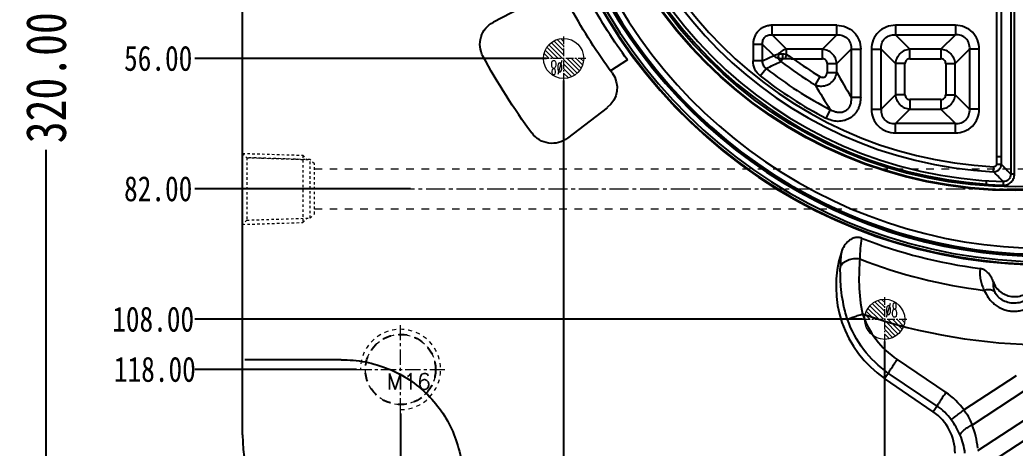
# Model space of a CAD drawing. Header units: millimetres. Extents: x 3054 to 4939, y -1170 to 130.
# Drawn here: x 3350.7 to 3549.1, y -919.4 to -834 of the extents above; entities that cross this region are included whole.
import ezdxf

# ---------------------------------------------------------------- set-up
doc = ezdxf.new("R2010")
doc.units = ezdxf.units.MM
doc.header["$LTSCALE"] = 16.335
doc.header["$PDMODE"] = 3
doc.header["$PDSIZE"] = 0.3125
doc.linetypes.add('CENTER', pattern=[0.6, 0.375, -0.075, 0.075, -0.075])
doc.linetypes.add('HIDDEN', pattern=[0.2, 0.1, -0.1])
doc.layers.get('0').update_dxf_attribs({"linetype": 'CONTINUOUS'})
doc.layers.get('Defpoints').update_dxf_attribs({"linetype": 'CONTINUOUS'})
doc.layers.add('11', color=7, linetype='CONTINUOUS')
for name, color, linetype, lineweight in [('cool', 153, 'HIDDEN', 9), ('epin', 13, 'CONTINUOUS', 9), ('screw', 33, 'CONTINUOUS', 13)]:
    doc.layers.add(name, color=color, linetype=linetype, lineweight=lineweight)
doc.styles.get("Standard").update_dxf_attribs({"font": 'txt', "width": 0.8})
doc.styles.add('TXT', font='txt.shx', dxfattribs={"bigfont": 'gbcbig.shx'})
doc.styles.add('TXT05', font='txt.shx', dxfattribs={"width": 0.5, "bigfont": 'gbcbig.shx'})
doc.dimstyles.get("Standard").update_dxf_attribs({"dimtxt": 0.15625, "dimasz": 0.1875, "dimexe": 0.125, "dimexo": 0.0625, "dimtad": 0, "dimtih": 1, "dimtoh": 1, "dimdsep": 46, "dimtxsty": 'Standard', "dimcen": 0.09, "dimadec": 0, "dimazin": 0, "dimtp": 0.01, "dimtm": 0.01, "dimtfac": 1, "dimtofl": 0, "dimtmove": 0, "dimatfit": 3, "dimfxl": 0, "dimtolj": 1, "dimarcsym": 0})

# ---------------------------------------------------------------- blocks, each defined once
blk = doc.blocks.new('*D42')
at = {"color": 4, "lineweight": -2}
for p, q in [((3424.08, -625.72), (3355.97, -625.72)), ((3355.97, -633.72), (3355.97, -831.16)), ((3355.97, -937.72), (3355.97, -859.96)), ((3442.85, -945.72), (3355.97, -945.72))]:
    blk.add_line(p, q, dxfattribs=at)
at = {"color": 4}
for points in [[(3354.63, -633.72), (3357.3, -633.72), (3355.97, -625.72)], [(3354.63, -937.72), (3357.3, -937.72), (3355.97, -945.72)]]:
    blk.add_solid(points, dxfattribs=at)
at = {"layer": 'Defpoints', "color": 0}
for p in [(3424.08, -625.72), (3355.97, -945.72), (3442.85, -945.72)]:
    blk.add_point(p, dxfattribs=at)
at = {"color": 6, "insert": (3355.97, -845.56), "char_height": 8, "attachment_point": 5, "rotation": 90}
blk.add_mtext('\\A1;320.00', dxfattribs=at)
blk = doc.blocks.new('epin_ejp_8')
at = {"layer": 'epin'}
h = blk.add_hatch(dxfattribs=at)
h.set_pattern_fill('_ANSI31', color=123, scale=0.2, angle=90, style=0)
h.set_pattern_definition([(135, (-3609.8168, 780.7174), (-0.44901281, -0.44901281), [])])
h.paths.add_polyline_path([(0, 4, 0.414214), (-4, 0), (0, 0)])
h.paths.add_polyline_path([(4, 0), (0, 0), (0, -4, 0.414214)])
at = {"layer": 'epin', "color": 1, "linetype": 'CENTER', "ltscale": 0.248791}
for p, q in [((0, -4.4), (0, 4.4)), ((-4.4, 0), (4.4, 0))]:
    blk.add_line(p, q, dxfattribs=at)
at = {"layer": 'epin'}
blk.add_circle((0, 0), 4, dxfattribs=at)
at = {"layer": 'epin', "color": 6, "style": 'TXT05', "width": 0.5}
blk.add_text('%%c8', height=2.8, dxfattribs=at).set_placement((0.16, 0.4))
blk = doc.blocks.new('screw_m16_g')
at = {"layer": 'screw', "color": 1, "linetype": 'CENTER', "ltscale": 0.497582}
for p, q in [((0, -8.8), (0, 8.8)), ((-8.8, 0), (8.8, 0))]:
    blk.add_line(p, q, dxfattribs=at)
at = {"layer": 'screw', "linetype": 'HIDDEN', "ltscale": 0.497582}
blk.add_circle((0, 0), 7, dxfattribs=at)
at = {"layer": 'screw', "color": 92, "linetype": 'HIDDEN', "ltscale": 0.497582}
blk.add_arc((0, 0), 8, 270, 180, dxfattribs=at)
at = {"layer": 'screw', "color": 6, "style": 'TXT'}
blk.add_text('M16', height=3.2, dxfattribs=at).set_placement((-2.72, -4))
blk = doc.blocks.new('cool_jt_f12')
at = {"layer": 'cool', "ltscale": 0.3}
for p, q in [((0, 7.0785), (0.856, 6.2225)), ((0, 7.0785), (12, 6.7035)), ((0.856, 6.2225), (0.856, -6.2225)), ((13.5, 5.827375), (0.856, 6.2225)), ((0.856, 6.2225), (13.5, 5.827375)), ((12, 6.7035), (12.856, 5.8475)), ((12, 6.7035), (12, -6.7035)), ((14.327375, 5), (13.5, 5.827375)), ((13.5, -5.827375), (13.5, 5.827375)), ((14.327375, -5), (14.327375, 5)), ((0.856, -6.2225), (13.5, -5.827375)), ((12, -6.7035), (12.856, -5.8475)), ((13.5, -5.827375), (14.327375, -5)), ((0.856, -6.2225), (0, -7.0785)), ((0, -7.0785), (12, -6.7035))]:
    blk.add_line(p, q, dxfattribs=at)
blk = doc.blocks.new('*D146')
at = {"color": 4, "lineweight": -2}
blk.add_line((3455.66, -841.72), (3385.61, -841.72), dxfattribs=at)
at = {"layer": 'Defpoints', "color": 0}
for p in [(3555.08, -785.72), (3385.61, -841.72), (3455.66, -841.72)]:
    blk.add_point(p, dxfattribs=at)
at = {"color": 6, "insert": (3378.28, -841.72), "char_height": 5, "attachment_point": 5}
blk.add_mtext('\\A1;56.00', dxfattribs=at)
blk = doc.blocks.new('*D147')
at = {"color": 4, "lineweight": -2}
blk.add_line((3428.58, -867.72), (3385.61, -867.72), dxfattribs=at)
at = {"layer": 'Defpoints', "color": 0}
for p in [(3555.08, -785.72), (3385.61, -867.72), (3428.58, -867.72)]:
    blk.add_point(p, dxfattribs=at)
at = {"color": 6, "insert": (3378.28, -867.72), "char_height": 5, "attachment_point": 5}
blk.add_mtext('\\A1;82.00', dxfattribs=at)
blk = doc.blocks.new('*D148')
at = {"color": 4, "lineweight": -2}
blk.add_line((3518.68, -893.72), (3385.61, -893.72), dxfattribs=at)
at = {"layer": 'Defpoints', "color": 0}
for p in [(3555.08, -785.72), (3385.61, -893.72), (3518.68, -893.72)]:
    blk.add_point(p, dxfattribs=at)
at = {"color": 6, "insert": (3377.28, -893.72), "char_height": 5, "attachment_point": 5}
blk.add_mtext('\\A1;108.00', dxfattribs=at)
blk = doc.blocks.new('*D149')
at = {"color": 4, "lineweight": -2}
blk.add_line((3417.78, -903.72), (3385.61, -903.72), dxfattribs=at)
at = {"layer": 'Defpoints', "color": 0}
for p in [(3555.08, -785.72), (3385.61, -903.72), (3417.78, -903.72)]:
    blk.add_point(p, dxfattribs=at)
at = {"color": 6, "insert": (3377.61, -903.72), "char_height": 5, "attachment_point": 5}
blk.add_mtext('\\A1;118.00', dxfattribs=at)
blk = doc.blocks.new('*D153')
at = {"color": 4, "lineweight": -2}
blk.add_line((3523.08, -898.12), (3523.08, -950.18), dxfattribs=at)
at = {"layer": 'Defpoints', "color": 0}
for p in [(3555.08, -785.72), (3523.08, -898.12), (3523.08, -950.18)]:
    blk.add_point(p, dxfattribs=at)
at = {"color": 6, "insert": (3523.08, -957.52), "char_height": 5, "attachment_point": 5, "rotation": 90}
blk.add_mtext('\\A1;32.00', dxfattribs=at)
blk = doc.blocks.new('*D154')
at = {"color": 4, "lineweight": -2}
for p, q in [((3459.09, -846.12), (3459.09, -930.18)), ((3459.09, -930.18), (3460.06, -940.18)), ((3460.06, -940.18), (3460.06, -950.18))]:
    blk.add_line(p, q, dxfattribs=at)
at = {"layer": 'Defpoints', "color": 0}
for p in [(3555.08, -785.72), (3459.09, -846.12), (3460.06, -950.18)]:
    blk.add_point(p, dxfattribs=at)
at = {"color": 6, "insert": (3460.06, -957.52), "char_height": 5, "attachment_point": 5, "rotation": 90}
blk.add_mtext('\\A1;96.00', dxfattribs=at)
blk = doc.blocks.new('*D155')
at = {"color": 4, "lineweight": -2}
blk.add_line((3426.58, -912.52), (3426.58, -950.18), dxfattribs=at)
at = {"layer": 'Defpoints', "color": 0}
for p in [(3555.08, -785.72), (3426.58, -912.52), (3426.58, -950.18)]:
    blk.add_point(p, dxfattribs=at)
at = {"color": 6, "insert": (3426.58, -959.18), "char_height": 5, "attachment_point": 5, "rotation": 90}
blk.add_mtext('\\A1;128.50', dxfattribs=at)
blk = doc.blocks.new('4')
at = {"layer": '11', "color": 3, "linetype": 'Continuous'}
for p, q in [((-12.85, 216.65), (-13.72, 226.62)), ((12.85, 216.66), (13.72, 226.62)), ((-7, 208.13), (-7, 212.14)), ((7, 208.13), (7, 212.14))]:
    blk.add_line(p, q, dxfattribs=at)
for centre, radius, start, end in [((0.03, 105), 127.37, 85.9149, 94.1093), ((-8.74, 227.05), 5, 94.1093, 185), ((8.74, 227.05), 5, 355, 85.9149), ((-7.87, 217.09), 5, 185, 274.0301), ((7.87, 217.09), 5, 265.9963, 355), ((0.03, 105), 107.37, 85.9963, 94.0301), ((0.03, 105), 103.37, 86.1313, 93.8975)]:
    blk.add_arc(centre, radius, start, end, dxfattribs=at)

msp = doc.modelspace()

# ---------------------------------------------------------------- linework, layer by layer
at = {"layer": '11', "color": 7, "linetype": 'Continuous'}
for p, q in [((3395.085, -916.718), (3395.085, -654.718)), ((3545.357, -787.411), (3545.357, -862.829)), ((3546.347, -862.829), (3546.347, -787.406)), ((3548.217, -785.541), (3548.217, -864.775)), ((3548.96, -864.775), (3548.96, -785.541)), ((3500.645, -837.013), (3500.645, -835.112)), ((3513.553, -835.112), (3500.645, -835.112)), ((3513.553, -837.013), (3513.553, -835.112)), ((3537.171, -835.112), (3525.213, -835.112)), ((3525.213, -835.112), (3525.213, -837.013)), ((3537.171, -835.112), (3537.171, -837.013)), ((3500.645, -837.013), (3513.553, -837.013)), ((3500.645, -837.013), (3503.518, -839.886)), ((3510.68, -839.886), (3513.553, -837.013)), ((3525.213, -837.013), (3537.171, -837.013)), ((3525.213, -837.013), (3528.086, -839.886)), ((3534.298, -839.886), (3537.171, -837.013)), ((3496.844, -838.913), (3496.844, -842.219)), ((3498.745, -838.913), (3496.844, -838.913)), ((3498.745, -842.219), (3498.745, -838.913)), ((3500.964, -841.132), (3498.745, -838.913)), ((3501.989, -840.809), (3502.778, -840.809)), ((3503.518, -840.918), (3503.518, -839.886)), ((3510.68, -839.886), (3503.518, -839.886)), ((3510.68, -841.786), (3510.68, -839.886)), ((3516.404, -839.863), (3513.531, -842.736)), ((3516.404, -839.863), (3518.304, -839.863)), ((3516.404, -839.863), (3516.404, -849.408)), ((3518.304, -849.408), (3518.304, -839.863)), ((3520.462, -839.863), (3522.362, -839.863)), ((3520.462, -839.863), (3520.462, -851.821)), ((3525.235, -842.736), (3522.362, -839.863)), ((3522.362, -851.821), (3522.362, -839.863)), ((3534.298, -839.886), (3528.086, -839.886)), ((3528.086, -841.786), (3528.086, -839.886)), ((3534.298, -839.886), (3534.298, -841.786)), ((3540.021, -839.863), (3537.148, -842.736)), ((3541.922, -839.863), (3540.021, -839.863)), ((3540.021, -839.863), (3540.021, -851.821)), ((3541.922, -851.821), (3541.922, -839.863)), ((3498.745, -842.219), (3496.844, -842.219)), ((3498.745, -842.219), (3500.964, -841.132)), ((3502.777, -841.786), (3501.989, -841.786)), ((3502.762, -841.806), (3502.37, -842.323)), ((3504.837, -841.786), (3510.68, -841.786)), ((3511.63, -842.736), (3513.531, -842.736)), ((3511.63, -842.736), (3511.63, -844.513)), ((3513.531, -844.513), (3513.531, -842.736)), ((3527.136, -842.736), (3525.235, -842.736)), ((3525.235, -842.736), (3525.235, -848.948)), ((3527.136, -848.948), (3527.136, -842.736)), ((3528.086, -841.786), (3534.298, -841.786)), ((3535.248, -842.736), (3537.148, -842.736)), ((3535.248, -842.736), (3535.248, -848.948)), ((3537.148, -848.948), (3537.148, -842.736)), ((3498.294, -845.205), (3499.47, -843.712)), ((3511.63, -844.513), (3513.531, -844.513)), ((3510.19, -845.327), (3509.21, -846.955)), ((3522.362, -851.821), (3525.235, -848.948)), ((3527.136, -848.948), (3525.235, -848.948)), ((3535.248, -848.948), (3537.148, -848.948)), ((3537.148, -848.948), (3540.021, -851.821)), ((3516.404, -849.408), (3518.304, -849.408)), ((3534.298, -849.898), (3528.086, -849.898)), ((3528.086, -849.898), (3528.086, -851.799)), ((3534.298, -849.898), (3534.298, -851.799)), ((3512.243, -851.94), (3511.37, -853.628)), ((3520.462, -851.821), (3522.362, -851.821)), ((3528.086, -851.799), (3525.213, -854.672)), ((3528.086, -851.799), (3534.298, -851.799)), ((3537.171, -854.672), (3534.298, -851.799)), ((3541.922, -851.821), (3540.021, -851.821)), ((3537.171, -854.672), (3525.213, -854.672)), ((3525.213, -856.572), (3525.213, -854.672)), ((3537.171, -856.572), (3537.171, -854.672)), ((3525.213, -856.572), (3537.171, -856.572)), ((3546.347, -861.341), (3545.357, -861.341)), ((3546.347, -862.829), (3545.357, -862.829)), ((3544.794, -864.304), (3544.845, -863.316)), ((3548.96, -864.775), (3548.217, -864.775)), ((3543.357, -866.752), (3543.357, -866.837)), ((3546.699, -866.251), (3546.678, -866.994)), ((3414.731, -901.77), (3395.543, -901.77)), ((3525.577, -901.729), (3535.287, -908.311)), ((3523.066, -905.512), (3523.81, -904.424)), ((3533.52, -911.006), (3523.81, -904.424)), ((3532.748, -912.134), (3523.066, -905.512)), ((3538.896, -911.798), (3549.369, -904.932)), ((3551.245, -907.769), (3540.507, -914.809)), ((3533.52, -911.006), (3532.748, -912.134)), ((3541.657, -919.883), (3551.245, -913.597)), ((3553.121, -916.434), (3542.364, -923.486))]:
    msp.add_line(p, q, dxfattribs=at)
for radius in [87.342, 87.216, 86.564]:
    msp.add_circle((3549.081, -780.718), radius, dxfattribs=at)
at = {"layer": '11', "color": 8, "linetype": 'HIDDEN'}
msp.add_circle((3426.585, -903.718), 7, dxfattribs=at)
at = {"layer": '11', "color": 7, "linetype": 'Continuous'}
for centre, radius, start, end in [((3549.081, -780.718), 85.566, 181.59517, 268.40483), ((3549.079, -780.718), 83.694, 182.93581, 267.06419), ((3549.079, -780.718), 82.705, 182.93581, 267.06419), ((3549.081, -780.718), 86.224, 183.80612, 266.19393), ((3555.111, -780.718), 102.032, 186.17935, 344.06282), ((3555.111, -780.718), 101.531, 186.1741, 343.11228), ((3555.111, -780.718), 102.166, 188.76886, 348.16522), ((3555.111, -780.718), 98.859, 201.24207, 347.83141), ((3555.111, -780.718), 100.057, 201.05603, 345.74083), ((3555.111, -780.718), 100.442, 200.91041, 342.92382), ((3555.111, -780.718), 100.141, 200.91041, 342.92304), ((3568.91, -742.978), 117.764, 236.27014, 237.03816), ((3341.572, -510.301), 368.91, 295.34142, 295.84092), ((3549.081, -780.718), 77.311, 232.82949, 238.9546), ((3519.814, -555.567), 286.611, 266.68843, 267.00463), ((3549.081, -780.718), 75.411, 234.07664, 238.95453), ((3549.081, -780.718), 80.184, 231.77762, 242.65109), ((3669.261, -756.395), 178.932, 209.50277, 211.32021), ((3549.081, -780.718), 82.085, 231.77764, 242.65107), ((3663.039, -756.755), 178.323, 210.38595, 212.26085), ((3713.092, -704.411), 230.001, 223.533, 224.20527), ((3715.304, -699.392), 237.212, 224.04406, 224.70193), ((3549.081, -780.718), 86.309, 266.19766, 268.40483), ((3538.95, -881.48), 20.825, 169.13305, 180.52005), ((3555.085, -783.738), 100.698, 248.69485, 262.59806), ((3535.62, -887.157), 22.237, 162.09155, 235.6295), ((3537.901, -883.485), 23.654, 172.31058, 179.35309), ((3555.146, -787.445), 101.237, 248.55006, 263.07741), ((3555.085, -787.262), 111.502, 250.93543, 289.06457), ((3527.068, -920.428), 14.642, 36.11573, 55.8523), ((3527.085, -920.414), 10.032, 0, 55.6295), ((3527.072, -920.536), 11.507, 36.21028, 55.91747), ((3522.617, -923.752), 17.001, 24.13088, 36.08461), ((3527.011, -920.512), 14.652, 4.3727, 22.90746), ((3424.085, -916.718), 29, 180, 270), ((3527.637, -921.517), 11.506, 5.49999, 24.19561)]:
    msp.add_arc(centre, radius, start, end, dxfattribs=at)
for points, knots in [([(3500.645, -835.112), (3500.397, -835.107), (3499.896, -835.158), (3499.176, -835.371), (3498.503, -835.71), (3497.917, -836.185), (3497.443, -836.77), (3497.104, -837.444), (3496.891, -838.164), (3496.84, -838.664), (3496.844, -838.913)], [0, 0, 0, 0, 0.1247508, 0.250013, 0.3749022, 0.4999998, 0.6250826, 0.7499769, 0.8752504, 1, 1, 1, 1]), ([(3513.553, -835.112), (3514.174, -835.112), (3515.43, -835.338), (3517.036, -836.381), (3518.079, -837.986), (3518.304, -839.242), (3518.304, -839.863)], [0, 0, 0, 0, 0.250182, 0.5000381, 0.7498763, 1, 1, 1, 1]), ([(3525.213, -835.112), (3524.592, -835.112), (3523.338, -835.343), (3521.73, -836.381), (3520.69, -837.988), (3520.462, -839.242), (3520.462, -839.863)], [0, 0, 0, 0, 0.2501697, 0.500034, 0.7498692, 1, 1, 1, 1]), ([(3541.922, -839.863), (3541.911, -839.243), (3541.7, -837.987), (3540.651, -836.383), (3539.047, -835.336), (3537.791, -835.122), (3537.171, -835.112)], [0, 0, 0, 0, 0.2501317, 0.5000233, 0.7498969, 1, 1, 1, 1]), ([(3498.745, -838.913), (3498.723, -838.658), (3498.76, -838.13), (3499.161, -837.428), (3499.863, -837.027), (3500.391, -836.99), (3500.645, -837.013)], [0, 0, 0, 0, 0.248281, 0.5001581, 0.7519374, 1, 1, 1, 1]), ([(3513.553, -837.013), (3513.933, -836.99), (3514.713, -837.072), (3515.734, -837.683), (3516.345, -838.704), (3516.427, -839.484), (3516.404, -839.863)], [0, 0, 0, 0, 0.2493114, 0.5000893, 0.7508105, 1, 1, 1, 1]), ([(3522.362, -839.863), (3522.34, -839.483), (3522.421, -838.703), (3523.032, -837.682), (3524.053, -837.072), (3524.834, -836.99), (3525.213, -837.013)], [0, 0, 0, 0, 0.249313, 0.5000912, 0.750812, 1, 1, 1, 1]), ([(3540.021, -839.863), (3540.045, -839.477), (3539.959, -838.696), (3539.347, -837.687), (3538.338, -837.075), (3537.557, -836.989), (3537.171, -837.013)], [0, 0, 0, 0, 0.25377, 0.4999987, 0.7462288, 1, 1, 1, 1]), ([(3500.964, -841.132), (3501.029, -841.105), (3501.347, -840.983), (3501.675, -840.891), (3501.936, -840.827)], [0, 0, 0, 0, 0.2077702, 1, 1, 1, 1]), ([(3501.951, -840.833), (3501.895, -840.982), (3501.844, -841.301), (3501.882, -841.622), (3501.931, -841.772)], [0, 0, 0, 0, 0.5028129, 1, 1, 1, 1]), ([(3501.989, -840.809), (3501.916, -840.959), (3501.841, -841.297), (3501.916, -841.636), (3501.989, -841.786)], [0, 0, 0, 0, 0.4999999, 1, 1, 1, 1]), ([(3503.518, -839.886), (3503.219, -839.917), (3502.623, -840.125), (3502.165, -840.556), (3501.989, -840.809)], [0, 0, 0, 0, 0.4943447, 1, 1, 1, 1]), ([(3502.777, -840.809), (3502.74, -840.968), (3502.708, -841.297), (3502.74, -841.627), (3502.777, -841.786)], [0, 0, 0, 0, 0.4999385, 1, 1, 1, 1]), ([(3502.778, -840.809), (3502.839, -840.807), (3503.089, -840.806), (3503.342, -840.848), (3503.518, -840.918)], [0, 0, 0, 0, 0.2432507, 1, 1, 1, 1]), ([(3503.518, -840.918), (3503.493, -840.98), (3503.394, -841.236), (3503.31, -841.498), (3503.258, -841.699)], [0, 0, 0, 0, 0.2444113, 1, 1, 1, 1]), ([(3513.531, -842.736), (3513.506, -842.375), (3513.32, -841.651), (3512.68, -840.736), (3511.765, -840.097), (3511.041, -839.91), (3510.68, -839.886)], [0, 0, 0, 0, 0.248694, 0.5000071, 0.7513164, 1, 1, 1, 1]), ([(3528.086, -839.886), (3527.725, -839.91), (3527.001, -840.097), (3526.086, -840.736), (3525.446, -841.651), (3525.26, -842.375), (3525.235, -842.736)], [0, 0, 0, 0, 0.248694, 0.500007, 0.7513161, 1, 1, 1, 1]), ([(3537.148, -842.736), (3537.124, -842.375), (3536.937, -841.651), (3536.298, -840.736), (3535.383, -840.097), (3534.659, -839.91), (3534.298, -839.886)], [0, 0, 0, 0, 0.248694, 0.5000071, 0.7513164, 1, 1, 1, 1]), ([(3498.294, -845.205), (3497.848, -844.854), (3497.103, -843.938), (3496.844, -842.787), (3496.844, -842.219)], [0, 0, 0, 0, 0.5000099, 1, 1, 1, 1]), ([(3499.47, -843.712), (3499.237, -843.547), (3498.843, -843.094), (3498.731, -842.505), (3498.745, -842.219)], [0, 0, 0, 0, 0.5000015, 1, 1, 1, 1]), ([(3500.964, -841.132), (3501.026, -841.189), (3501.319, -841.437), (3501.648, -841.64), (3501.912, -841.78)], [0, 0, 0, 0, 0.2192794, 1, 1, 1, 1]), ([(3502.762, -841.806), (3502.802, -841.8), (3502.879, -841.772), (3502.998, -841.733), (3503.126, -841.715), (3503.214, -841.712), (3503.259, -841.714)], [0, 0, 0, 0, 0.2371818, 0.4812487, 0.7368243, 1, 1, 1, 1]), ([(3511.63, -842.736), (3511.63, -842.493), (3511.438, -841.978), (3510.924, -841.786), (3510.68, -841.786)], [0, 0, 0, 0, 0.5001639, 1, 1, 1, 1]), ([(3528.086, -841.786), (3527.843, -841.786), (3527.328, -841.978), (3527.136, -842.493), (3527.136, -842.736)], [0, 0, 0, 0, 0.500164, 1, 1, 1, 1]), ([(3535.248, -842.736), (3535.248, -842.493), (3535.056, -841.978), (3534.541, -841.786), (3534.298, -841.786)], [0, 0, 0, 0, 0.500164, 1, 1, 1, 1]), ([(3510.19, -845.327), (3510.341, -845.404), (3510.589, -845.493), (3510.932, -845.478), (3511.176, -845.389), (3511.383, -845.232), (3511.521, -845.011), (3511.585, -844.764), (3511.623, -844.597), (3511.63, -844.513)], [0, 0, 0, 0, 0.2492578, 0.3744997, 0.4997005, 0.6253393, 0.7495767, 0.8751839, 1, 1, 1, 1]), ([(3510.243, -847.217), (3510.632, -847.243), (3511.431, -847.14), (3512.483, -846.561), (3513.246, -845.647), (3513.489, -844.891), (3513.531, -844.513)], [0, 0, 0, 0, 0.2507319, 0.5042444, 0.7552415, 1, 1, 1, 1]), ([(3509.21, -846.956), (3509.29, -846.993), (3509.621, -847.127), (3509.976, -847.199), (3510.243, -847.217)], [0, 0, 0, 0, 0.2482016, 1, 1, 1, 1]), ([(3525.235, -848.948), (3525.26, -849.309), (3525.446, -850.033), (3526.086, -850.948), (3527.001, -851.588), (3527.725, -851.774), (3528.086, -851.799)], [0, 0, 0, 0, 0.2486943, 0.5000073, 0.7513164, 1, 1, 1, 1]), ([(3527.136, -848.948), (3527.136, -849.191), (3527.328, -849.706), (3527.843, -849.898), (3528.086, -849.898)], [0, 0, 0, 0, 0.5001639, 1, 1, 1, 1]), ([(3534.298, -851.799), (3534.659, -851.774), (3535.383, -851.588), (3536.298, -850.948), (3536.937, -850.033), (3537.124, -849.309), (3537.148, -848.948)], [0, 0, 0, 0, 0.248694, 0.5000071, 0.7513164, 1, 1, 1, 1]), ([(3534.298, -849.898), (3534.541, -849.898), (3535.056, -849.706), (3535.248, -849.191), (3535.248, -848.948)], [0, 0, 0, 0, 0.5001639, 1, 1, 1, 1]), ([(3518.304, -849.408), (3518.295, -849.821), (3518.239, -850.443), (3518.021, -851.242), (3517.78, -851.815), (3517.468, -852.354), (3517.088, -852.848), (3516.641, -853.282), (3516.129, -853.638), (3515.571, -853.914), (3514.786, -854.179), (3513.748, -854.314), (3512.511, -854.122), (3511.741, -853.809), (3511.37, -853.628)], [0, 0, 0, 0, 0.1249304, 0.1873806, 0.2498981, 0.3125633, 0.3752966, 0.4378536, 0.5003267, 0.5629614, 0.6256425, 0.7503803, 0.8751657, 1, 1, 1, 1]), ([(3516.404, -849.409), (3516.436, -849.833), (3516.402, -850.488), (3516.106, -851.3), (3515.732, -851.843), (3515.212, -852.255), (3514.593, -852.489), (3513.937, -852.536), (3513.508, -852.463), (3513.3, -852.408)], [0, 0, 0, 0, 0.2466764, 0.3714553, 0.4973531, 0.6236215, 0.7497577, 0.8752792, 1, 1, 1, 1]), ([(3513.3, -852.408), (3513.206, -852.383), (3512.838, -852.267), (3512.489, -852.093), (3512.243, -851.94)], [0, 0, 0, 0, 0.2510823, 1, 1, 1, 1]), ([(3520.462, -851.821), (3520.473, -852.442), (3520.684, -853.697), (3521.733, -855.301), (3523.337, -856.348), (3524.592, -856.562), (3525.213, -856.572)], [0, 0, 0, 0, 0.2501317, 0.5000233, 0.7498969, 1, 1, 1, 1]), ([(3522.362, -851.821), (3522.339, -852.207), (3522.425, -852.988), (3523.037, -853.997), (3524.046, -854.609), (3524.827, -854.695), (3525.213, -854.672)], [0, 0, 0, 0, 0.25377, 0.4999987, 0.7462288, 1, 1, 1, 1]), ([(3537.171, -856.572), (3537.791, -856.561), (3539.047, -856.35), (3540.651, -855.301), (3541.698, -853.697), (3541.912, -852.442), (3541.922, -851.821)], [0, 0, 0, 0, 0.2501317, 0.5000233, 0.7498969, 1, 1, 1, 1]), ([(3537.171, -854.672), (3537.557, -854.695), (3538.338, -854.609), (3539.347, -853.997), (3539.959, -852.988), (3540.045, -852.207), (3540.021, -851.821)], [0, 0, 0, 0, 0.25377, 0.4999987, 0.7462288, 1, 1, 1, 1]), ([(3544.794, -864.304), (3544.99, -864.31), (3545.39, -864.239), (3545.898, -863.911), (3546.251, -863.421), (3546.343, -863.025), (3546.347, -862.829)], [0, 0, 0, 0, 0.2495007, 0.5000037, 0.7505038, 1, 1, 1, 1]), ([(3545.357, -862.829), (3545.355, -862.895), (3545.33, -863.027), (3545.217, -863.195), (3545.043, -863.299), (3544.91, -863.317), (3544.845, -863.316)], [0, 0, 0, 0, 0.2500366, 0.4999878, 0.7499945, 1, 1, 1, 1]), ([(3546.678, -866.994), (3546.972, -867.002), (3547.571, -866.902), (3548.335, -866.414), (3548.843, -865.664), (3548.96, -865.069), (3548.96, -864.775)], [0, 0, 0, 0, 0.2499902, 0.4999979, 0.7500081, 1, 1, 1, 1]), ([(3548.217, -864.775), (3548.22, -864.971), (3548.146, -865.37), (3547.813, -865.878), (3547.296, -866.197), (3546.895, -866.26), (3546.699, -866.251)], [0, 0, 0, 0, 0.2497581, 0.5000542, 0.7502887, 1, 1, 1, 1]), ([(3543.357, -866.752), (3543.359, -866.678), (3543.361, -866.538), (3543.365, -866.349), (3543.363, -866.209), (3543.363, -866.133), (3543.358, -866.108)], [0, 0, 0, 0, 0.3464431, 0.6518767, 0.8784511, 1, 1, 1, 1]), ([(3518.498, -877.554), (3518.286, -877.471), (3517.832, -877.375), (3517.144, -877.438), (3516.498, -877.676), (3515.73, -878.172), (3514.979, -879.053), (3514.6, -879.887), (3514.46, -880.319)], [0, 0, 0, 0, 0.1251292, 0.2504078, 0.3756598, 0.5008549, 0.7502729, 1, 1, 1, 1]), ([(3514.248, -883.218), (3514.363, -882.942), (3514.667, -882.547), (3515.214, -882.15), (3515.926, -881.799), (3516.92, -881.576), (3517.737, -881.604), (3518.125, -881.669)], [0, 0, 0, 0, 0.2016166, 0.322681, 0.4547557, 0.7345892, 1, 1, 1, 1]), ([(3518.126, -881.67), (3518.069, -882.481), (3517.968, -884.205), (3517.938, -887.88), (3518.251, -890.747), (3518.666, -892.651)], [0, 0, 0, 0, 0.2213528, 0.469664, 1, 1, 1, 1]), ([(3514.364, -887.157), (3514.335, -886.803), (3514.25, -885.492), (3514.237, -884.177), (3514.248, -883.218)], [0, 0, 0, 0, 0.2700874, 1, 1, 1, 1]), ([(3542.112, -883.596), (3542.076, -883.958), (3542.042, -884.692), (3542.156, -885.799), (3542.448, -886.9), (3542.757, -887.605), (3542.944, -887.947)], [0, 0, 0, 0, 0.2429808, 0.4886326, 0.740089, 1, 1, 1, 1]), ([(3544.7, -886.209), (3544.59, -885.907), (3544.33, -885.316), (3543.789, -884.51), (3543.054, -883.864), (3542.43, -883.638), (3542.112, -883.596)], [0, 0, 0, 0, 0.2501485, 0.5003505, 0.7503699, 1, 1, 1, 1]), ([(3544.706, -886.222), (3544.681, -886.539), (3544.703, -887.201), (3544.877, -887.839), (3545.003, -888.152)], [0, 0, 0, 0, 0.4856458, 1, 1, 1, 1]), ([(3544.7, -886.209), (3544.851, -886.62), (3545.273, -887.404), (3546.213, -888.348), (3547.385, -888.984), (3548.69, -889.257), (3550.018, -889.145), (3551.258, -888.657), (3552.306, -887.835), (3552.821, -887.108), (3553.02, -886.718)], [0, 0, 0, 0, 0.124994, 0.2500386, 0.3750106, 0.5000022, 0.6249927, 0.7499662, 0.875009, 1, 1, 1, 1]), ([(3515.693, -893.742), (3515.507, -893.191), (3514.865, -891.041), (3514.5, -888.813), (3514.364, -887.157)], [0, 0, 0, 0, 0.259107, 1, 1, 1, 1]), ([(3545.003, -888.152), (3544.874, -888.072), (3544.227, -887.786), (3543.478, -887.824), (3542.944, -887.947)], [0, 0, 0, 0, 0.2170525, 1, 1, 1, 1]), ([(3542.944, -887.947), (3543.144, -888.443), (3543.55, -889.175), (3544.255, -890.064), (3544.922, -890.697), (3545.704, -891.236), (3546.575, -891.671), (3547.514, -891.979), (3548.499, -892.129), (3549.495, -892.112), (3550.466, -891.923), (3551.384, -891.597), (3552.488, -891.023), (3553.612, -890.077), (3554.283, -889.148), (3554.538, -888.678)], [0, 0, 0, 0, 0.1098154, 0.1699588, 0.2327152, 0.297759, 0.3643931, 0.4319008, 0.4999354, 0.5679748, 0.6355113, 0.702182, 0.767292, 0.8901588, 1, 1, 1, 1]), ([(3552.478, -888.626), (3552.33, -888.89), (3551.911, -889.425), (3551.023, -890.063), (3549.875, -890.471), (3548.598, -890.562), (3547.345, -890.308), (3546.26, -889.758), (3545.462, -889.015), (3545.116, -888.433), (3545.003, -888.152)], [0, 0, 0, 0, 0.1007188, 0.2223569, 0.3584752, 0.5005213, 0.642455, 0.7782853, 0.8995729, 1, 1, 1, 1]), ([(3515.693, -893.742), (3515.737, -893.719), (3515.856, -893.665), (3516.205, -893.522), (3516.821, -893.292), (3517.693, -892.98), (3518.334, -892.76), (3518.665, -892.648)], [0, 0, 0, 0, 0.0474801, 0.1232665, 0.3574028, 0.6694899, 1, 1, 1, 1]), ([(3523.81, -904.424), (3521.935, -903.152), (3518.587, -899.967), (3516.417, -895.888), (3515.693, -893.742)], [0, 0, 0, 0, 0.5000683, 1, 1, 1, 1]), ([(3518.665, -892.648), (3519.287, -894.472), (3521.119, -897.951), (3523.984, -900.643), (3525.577, -901.729)], [0, 0, 0, 0, 0.4999541, 1, 1, 1, 1]), ([(3414.731, -901.769), (3416.347, -901.769), (3419.568, -902.074), (3424.197, -903.435), (3428.432, -905.667), (3432.126, -908.678), (3435.136, -912.372), (3437.368, -916.606), (3438.73, -921.235), (3439.034, -924.457), (3439.034, -926.072)], [0, 0, 0, 0, 0.1268232, 0.2521583, 0.3763782, 0.5, 0.6236218, 0.7478417, 0.8731768, 1, 1, 1, 1]), ([(3523.81, -904.424), (3523.874, -904.308), (3524.08, -903.984), (3524.471, -903.379), (3524.993, -902.594), (3525.378, -902.022), (3525.577, -901.729)], [0, 0, 0, 0, 0.1229003, 0.35774, 0.6704993, 1, 1, 1, 1]), ([(3535.287, -908.311), (3535.088, -908.604), (3534.703, -909.176), (3534.181, -909.961), (3533.79, -910.566), (3533.584, -910.89), (3533.52, -911.006)], [0, 0, 0, 0, 0.3295007, 0.64226, 0.8770997, 1, 1, 1, 1]), ([(3536.356, -913.739), (3536.451, -913.648), (3536.75, -913.41), (3537.312, -912.971), (3538.06, -912.411), (3538.612, -912.005), (3538.896, -911.798)], [0, 0, 0, 0, 0.1230856, 0.3575962, 0.6700316, 1, 1, 1, 1]), ([(3538.896, -911.798), (3539.072, -912.032), (3539.722, -912.971), (3540.222, -914.011), (3540.506, -914.809)], [0, 0, 0, 0, 0.2571978, 1, 1, 1, 1]), ([(3538.132, -916.801), (3538.159, -916.634), (3538.371, -916.252), (3538.897, -915.742), (3539.634, -915.235), (3540.206, -914.942), (3540.507, -914.809)], [0, 0, 0, 0, 0.1597835, 0.3955559, 0.6897317, 1, 1, 1, 1])]:
    msp.add_open_spline(points, degree=3, knots=knots, dxfattribs=at)
for points in [[(3501.936, -840.827), (3501.954, -840.822), (3501.972, -840.816), (3501.989, -840.809)], [(3501.912, -841.78), (3501.937, -841.787), (3501.963, -841.789), (3501.989, -841.786)], [(3501.912, -841.78), (3502.033, -841.984), (3502.189, -842.17), (3502.37, -842.323)]]:
    msp.add_open_spline(points, degree=3, dxfattribs=at)
at = {"layer": 'cool', "ltscale": 0.932966}
for p, q in [((3409.415, -863.718), (3700.755, -863.718)), ((3409.415, -871.718), (3700.755, -871.718))]:
    msp.add_line(p, q, dxfattribs=at)
at = {"layer": 'cool', "color": 1, "linetype": 'CENTER', "ltscale": 0.621977}
msp.add_line((3395.085, -867.718), (3715.085, -867.718), dxfattribs=at)

# ---------------------------------------------------------------- block references
at = {"xscale": -1, "rotation": 122.5000000000124}
msp.add_blockref('4', (3643.602, -724.28), dxfattribs=at)
at = {"layer": 'cool', "ltscale": 0.932966}
msp.add_blockref('cool_jt_f12', (3395.085, -867.718), dxfattribs=at)
at = {"layer": 'epin', "rotation": 179.9999999999959}
msp.add_blockref('epin_ejp_8', (3459.089, -841.718), dxfattribs=at)
at = {"layer": 'epin'}
msp.add_blockref('epin_ejp_8', (3523.085, -893.718), dxfattribs=at)
at = {"layer": 'screw'}
msp.add_blockref('screw_m16_g', (3426.585, -903.718), dxfattribs=at)

# ---------------------------------------------------------------- dimensions: what is measured, and where the dimension line sits
dim = msp.add_linear_dim(base=(3355.966, -945.718), p1=(3424.085, -625.718), p2=(3442.849, -945.718), angle=90, dimstyle='Standard', override={"dimtxt": 8, "dimasz": 8, "dimexe": 0, "dimexo": 0, "dimgap": 0, "dimtih": 0, "dimtoh": 0, "dimzin": 0, "dimcen": 0, "dimclrd": 4, "dimclre": 4, "dimclrt": 6, "dimadec": 2, "dimtp": 0, "dimtm": 0, "dimtzin": 0})
dim.commit()
dim.dimension.update_dxf_attribs({"geometry": '*D42', "text_midpoint": (3355.966, -845.565), "dimtype": 160})
for feature_location, offset, dtype, picture, middle in [((3518.685, -893.718), (-133.07, 0), 0, '*D148', (3377.282, -893.718)), ((3417.785, -903.718), (-32.17, 0), 0, '*D149', (3377.615, -903.718)), ((3455.659, -841.718), (-70.044, 0), 0, '*D146', (3378.282, -841.718)), ((3428.576, -867.718), (-42.962, 0), 0, '*D147', (3378.282, -867.718)), ((3426.585, -912.518), (0, -37.664), 1, '*D155', (3426.585, -959.182)), ((3459.089, -846.118), (0.97, -104.064), 1, '*D154', (3460.059, -957.516)), ((3523.085, -898.118), (0, -52.064), 1, '*D153', (3523.085, -957.516))]:
    dim = msp.add_ordinate_dim(feature_location=feature_location, offset=offset, dtype=dtype, origin=(3555.085, -785.718), dimstyle='Standard', override={"dimtxt": 5, "dimasz": 5, "dimexe": 0, "dimexo": 0, "dimgap": 0, "dimtih": 0, "dimtoh": 0, "dimzin": 0, "dimcen": 0, "dimclrd": 4, "dimclre": 4, "dimclrt": 6, "dimadec": 2, "dimtp": 0, "dimtm": 0, "dimtzin": 0})
    dim.commit()
    dim.dimension.update_dxf_attribs({"geometry": picture, "text_midpoint": middle})

doc.saveas('drawing.dxf')
